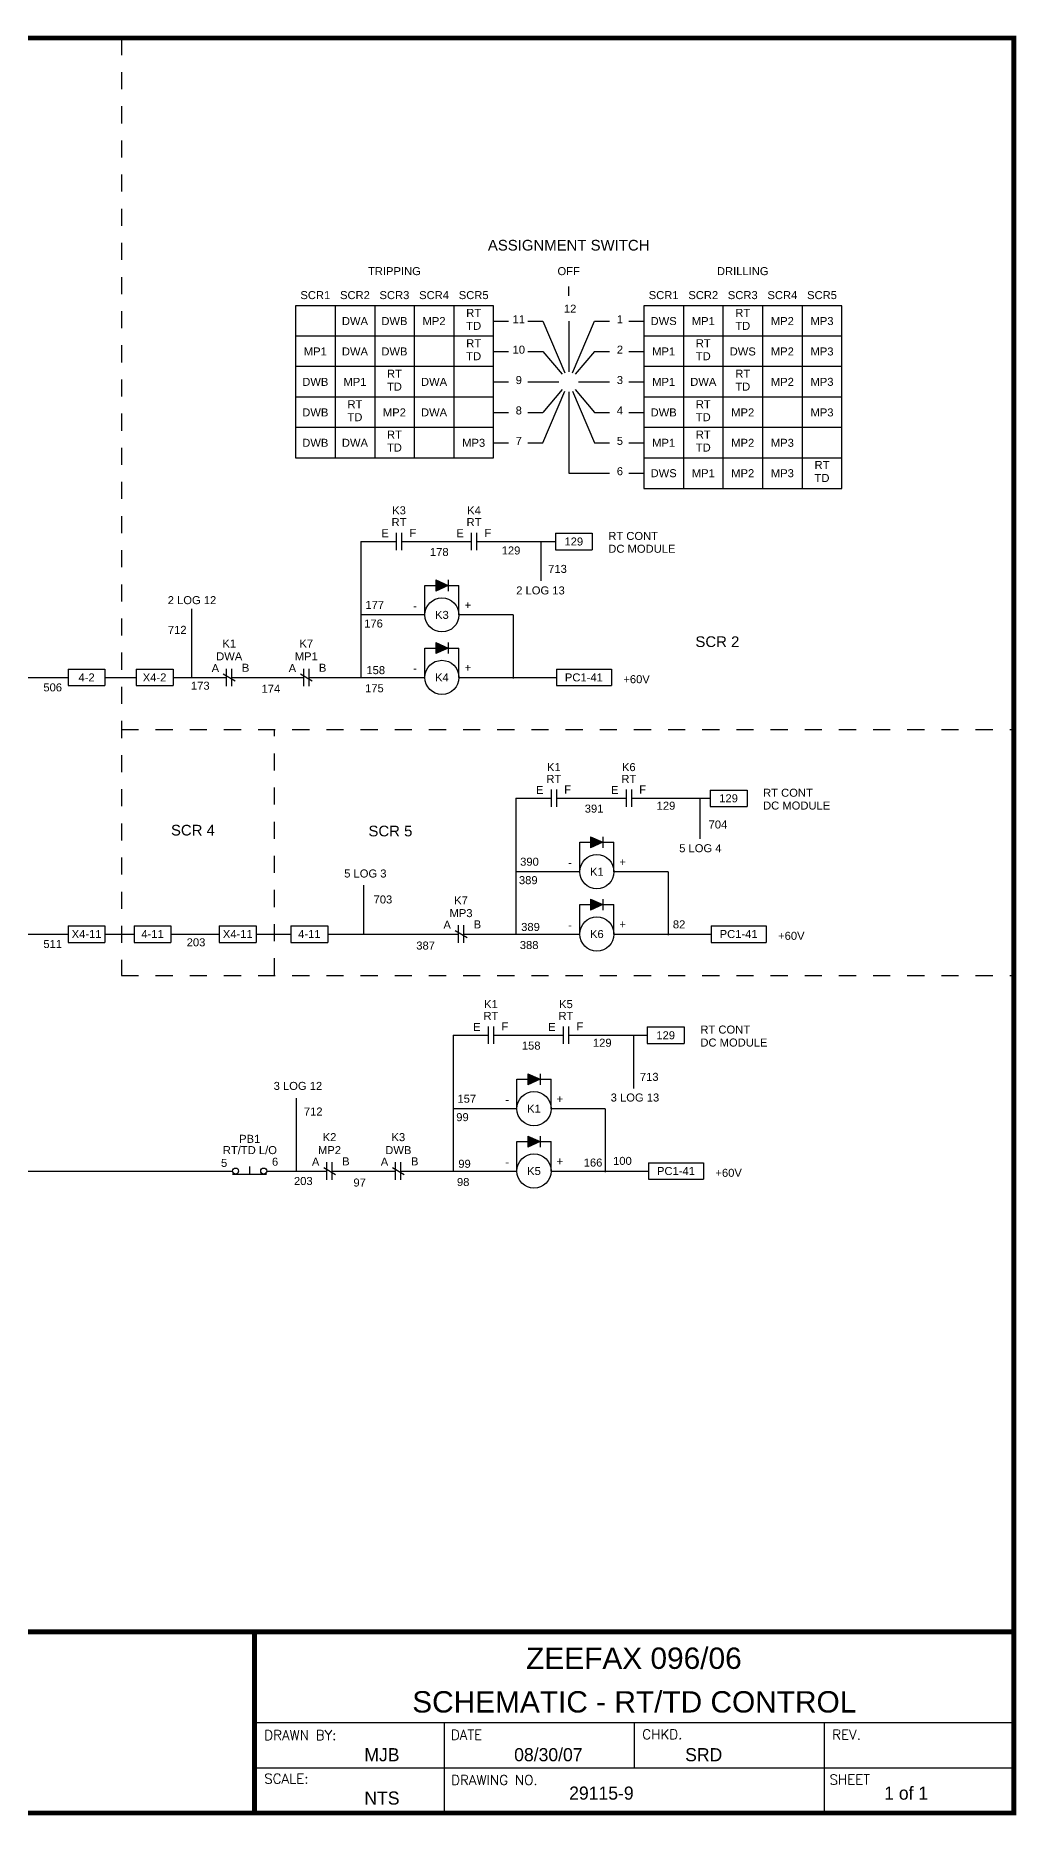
# Model space of a CAD drawing. Extents: x 1.7 to 18.4, y -1.9 to 8.5.
# Drawn here: x 12.67 to 18.41, y -1.94 to 8.49 of the extents above; entities that cross this region are included whole.
import ezdxf
from ezdxf.enums import TextEntityAlignment as Align

# ---------------------------------------------------------------- set-up
doc = ezdxf.new("R2010")
doc.units = 0
doc.header["$MEASUREMENT"] = 0
doc.linetypes.add('DASHED2', pattern=[0.375, 0.25, -0.125])
doc.layers.get('0').update_dxf_attribs({"linetype": 'CONTINUOUS'})
doc.layers.add('DRAWING', color=7, linetype='CONTINUOUS')
doc.styles.add('A1', font='A1.shx')
doc.styles.add('ROMAND', font='ROMAND.shx')
doc.styles.get("Standard").update_dxf_attribs({"font": 'ARIAL.TTF'})

# ---------------------------------------------------------------- blocks, each defined once
blk = doc.blocks.new('npcap')
for p, q in [((0, 0.051), (0, -0.051)), ((0.031, 0.051), (0.031, -0.051))]:
    blk.add_line(p, q)
blk = doc.blocks.new('N_C_contact')
for p, q in [((0.051, 0.031), (-0.051, 0.031)), ((0.051, 0), (-0.051, 0)), ((-0.02, -0.019), (0.02, 0.05))]:
    blk.add_line(p, q)
blk = doc.blocks.new('diode')
blk.add_hatch(color=256).paths.add_polyline_path([(0.072, 0), (0, 0.033), (0, -0.033)])
for p, q in [((0, 0.033), (0.072, 0)), ((0, 0.033), (0, -0.033)), ((0.072, 0), (0, -0.033)), ((0.072, 0.033), (0.072, -0.033))]:
    blk.add_line(p, q)

msp = doc.modelspace()

# ---------------------------------------------------------------- linework, layer by layer
at = {"color": 7}
for p, q in [((13.95, -1.391), (18.395, -1.391)), ((15.061, -1.391), (15.061, -1.922)), ((16.173, -1.391), (16.173, -1.657)), ((17.284, -1.391), (17.284, -1.922)), ((13.95, -1.657), (18.395, -1.657))]:
    msp.add_line(p, q, dxfattribs=at)
at = {"color": 7, "const_width": 0.0288}
msp.add_lwpolyline([(18.395, -1.922), (18.395, 8.474), (1.763, 8.474), (1.763, -1.922)], close=True, dxfattribs=at)
for points in [[(1.763, -0.861), (18.395, -0.861)], [(13.95, -1.922), (13.95, -0.861)]]:
    msp.add_lwpolyline(points, dxfattribs=at)
at = {"layer": 'DRAWING', "color": 7, "linetype": 'DASHED2', "ltscale": 0.25}
for p, q in [((13.171, 8.474), (13.171, 2.984)), ((13.171, 4.424), (18.395, 4.424)), ((14.067, 2.984), (14.067, 4.424)), ((13.171, 2.984), (18.395, 2.984))]:
    msp.add_line(p, q, dxfattribs=at)
at = {"layer": 'DRAWING', "color": 7}
for p, q in [((15.789, 6.964), (15.789, 7.019)), ((14.19, 6.905), (14.19, 6.014)), ((15.349, 6.905), (14.19, 6.905)), ((14.422, 6.905), (14.422, 6.014)), ((14.654, 6.905), (14.654, 6.014)), ((14.885, 6.905), (14.885, 6.014)), ((15.117, 6.905), (15.117, 6.014)), ((15.349, 6.014), (15.349, 6.905)), ((16.229, 6.905), (16.229, 5.836)), ((17.388, 6.905), (16.229, 6.905)), ((16.461, 6.905), (16.461, 5.836)), ((16.692, 6.905), (16.692, 5.836)), ((16.924, 6.905), (16.924, 5.836)), ((17.156, 6.905), (17.156, 5.836)), ((17.388, 5.836), (17.388, 6.905)), ((15.349, 6.816), (15.437, 6.816)), ((15.549, 6.816), (15.637, 6.816)), ((15.637, 6.816), (15.766, 6.513)), ((15.789, 6.816), (15.789, 6.518)), ((15.812, 6.513), (15.941, 6.816)), ((15.941, 6.816), (16.029, 6.816)), ((16.141, 6.816), (16.229, 6.816)), ((15.349, 6.727), (14.19, 6.727)), ((17.388, 6.727), (16.229, 6.727)), ((15.349, 6.638), (15.437, 6.638)), ((15.549, 6.638), (15.637, 6.638)), ((15.637, 6.638), (15.751, 6.504)), ((15.941, 6.638), (15.827, 6.504)), ((15.941, 6.638), (16.029, 6.638)), ((16.141, 6.638), (16.229, 6.638)), ((15.349, 6.549), (14.19, 6.549)), ((17.388, 6.549), (16.229, 6.549)), ((15.349, 6.37), (14.19, 6.37)), ((15.349, 6.46), (15.437, 6.46)), ((15.549, 6.46), (15.731, 6.46)), ((15.751, 6.415), (15.637, 6.281)), ((15.637, 6.103), (15.766, 6.406)), ((15.789, 6.402), (15.789, 5.925)), ((15.812, 6.406), (15.941, 6.103)), ((15.827, 6.415), (15.941, 6.281)), ((15.847, 6.46), (16.029, 6.46)), ((16.141, 6.46), (16.229, 6.46)), ((17.388, 6.37), (16.229, 6.37)), ((15.349, 6.281), (15.437, 6.281)), ((15.549, 6.281), (15.637, 6.281)), ((15.941, 6.281), (16.029, 6.281)), ((16.141, 6.281), (16.229, 6.281)), ((15.349, 6.192), (14.19, 6.192)), ((17.388, 6.192), (16.229, 6.192)), ((15.349, 6.103), (15.437, 6.103)), ((15.549, 6.103), (15.637, 6.103)), ((15.941, 6.103), (16.029, 6.103)), ((16.141, 6.103), (16.229, 6.103)), ((14.19, 6.014), (15.349, 6.014)), ((16.229, 6.014), (17.388, 6.014)), ((15.789, 5.925), (16.029, 5.925)), ((16.141, 5.925), (16.229, 5.925)), ((16.229, 5.836), (17.388, 5.836)), ((15.711, 5.573), (15.711, 5.476)), ((15.711, 5.573), (15.927, 5.573)), ((15.927, 5.573), (15.927, 5.476)), ((14.573, 5.525), (14.573, 4.729)), ((14.573, 5.525), (14.779, 5.525)), ((14.811, 5.525), (15.218, 5.525)), ((15.25, 5.525), (15.711, 5.525)), ((15.627, 5.522), (15.627, 5.294)), ((15.711, 5.476), (15.927, 5.476)), ((14.947, 5.095), (14.947, 5.267)), ((14.947, 5.267), (15.147, 5.267)), ((15.147, 5.095), (15.147, 5.267)), ((13.583, 4.73), (13.583, 5.131)), ((14.947, 5.095), (14.573, 5.095)), ((15.465, 5.095), (15.147, 5.095)), ((15.465, 5.095), (15.465, 4.723)), ((14.947, 4.729), (14.947, 4.901)), ((14.947, 4.901), (15.147, 4.901)), ((15.147, 4.729), (15.147, 4.901)), ((12.555, 4.729), (12.859, 4.729)), ((12.859, 4.777), (13.074, 4.777)), ((12.859, 4.777), (12.859, 4.681)), ((13.074, 4.777), (13.074, 4.681)), ((13.074, 4.729), (13.257, 4.729)), ((13.257, 4.777), (13.473, 4.777)), ((13.257, 4.777), (13.257, 4.681)), ((13.473, 4.777), (13.473, 4.681)), ((13.473, 4.729), (13.786, 4.729)), ((13.818, 4.729), (14.238, 4.729)), ((14.269, 4.729), (14.947, 4.729)), ((15.147, 4.729), (15.717, 4.729)), ((15.717, 4.777), (16.039, 4.777)), ((15.717, 4.777), (15.717, 4.681)), ((16.039, 4.777), (16.039, 4.681)), ((12.859, 4.681), (13.074, 4.681)), ((13.257, 4.681), (13.473, 4.681)), ((15.717, 4.681), (16.039, 4.681)), ((16.617, 4.069), (16.617, 3.973)), ((16.617, 4.069), (16.833, 4.069)), ((16.833, 4.069), (16.833, 3.973)), ((15.48, 4.021), (15.48, 3.226)), ((15.48, 4.021), (15.686, 4.021)), ((15.717, 4.021), (16.125, 4.021)), ((16.156, 4.021), (16.617, 4.021)), ((16.557, 4.017), (16.557, 3.783)), ((16.617, 3.973), (16.833, 3.973)), ((15.854, 3.763), (16.054, 3.763)), ((15.854, 3.591), (15.854, 3.763)), ((16.054, 3.591), (16.054, 3.763)), ((15.854, 3.591), (15.48, 3.591)), ((16.371, 3.591), (16.054, 3.591)), ((16.371, 3.591), (16.371, 3.219)), ((14.59, 3.228), (14.59, 3.512)), ((15.854, 3.398), (16.054, 3.398)), ((15.854, 3.226), (15.854, 3.398)), ((16.054, 3.226), (16.054, 3.398)), ((12.859, 3.274), (12.859, 3.177)), ((12.859, 3.274), (13.074, 3.274)), ((13.074, 3.274), (13.074, 3.177)), ((13.245, 3.274), (13.461, 3.274)), ((13.245, 3.274), (13.245, 3.177)), ((13.461, 3.274), (13.461, 3.177)), ((13.744, 3.274), (13.96, 3.274)), ((13.744, 3.274), (13.744, 3.177)), ((13.96, 3.274), (13.96, 3.177)), ((14.163, 3.274), (14.163, 3.177)), ((14.163, 3.274), (14.379, 3.274)), ((14.379, 3.274), (14.379, 3.177)), ((16.623, 3.274), (16.623, 3.177)), ((16.623, 3.274), (16.945, 3.274)), ((16.945, 3.274), (16.945, 3.177)), ((12.555, 3.226), (12.859, 3.226)), ((12.859, 3.177), (13.074, 3.177)), ((13.074, 3.226), (13.245, 3.226)), ((13.245, 3.177), (13.461, 3.177)), ((13.461, 3.226), (13.744, 3.226)), ((13.744, 3.177), (13.96, 3.177)), ((13.96, 3.226), (14.163, 3.226)), ((14.163, 3.177), (14.379, 3.177)), ((14.379, 3.226), (14.739, 3.226)), ((14.724, 3.226), (15.144, 3.226)), ((15.175, 3.226), (15.854, 3.226)), ((16.054, 3.226), (16.623, 3.226)), ((16.623, 3.177), (16.945, 3.177)), ((15.112, 2.633), (15.112, 1.838)), ((15.112, 2.633), (15.318, 2.633)), ((15.349, 2.633), (15.757, 2.633)), ((15.788, 2.633), (16.249, 2.633)), ((16.168, 2.635), (16.168, 2.321)), ((16.249, 2.682), (16.465, 2.682)), ((16.249, 2.682), (16.249, 2.585)), ((16.465, 2.682), (16.465, 2.585)), ((16.249, 2.585), (16.465, 2.585)), ((15.486, 2.375), (15.686, 2.375)), ((15.486, 2.203), (15.486, 2.375)), ((15.686, 2.203), (15.686, 2.375)), ((14.195, 1.84), (14.195, 2.265)), ((15.486, 2.203), (15.112, 2.203)), ((16.003, 2.203), (15.686, 2.203)), ((16.003, 2.203), (16.003, 1.832)), ((15.486, 2.01), (15.686, 2.01)), ((15.486, 1.838), (15.486, 2.01)), ((15.686, 1.838), (15.686, 2.01)), ((16.256, 1.886), (16.578, 1.886)), ((16.256, 1.886), (16.256, 1.79)), ((16.578, 1.886), (16.578, 1.79)), ((12.071, 1.838), (13.822, 1.838)), ((13.822, 1.82), (14.021, 1.82)), ((13.922, 1.82), (13.922, 1.864)), ((14.021, 1.838), (14.374, 1.838)), ((14.405, 1.838), (14.776, 1.838)), ((14.807, 1.838), (15.486, 1.838)), ((15.686, 1.838), (16.256, 1.838)), ((16.256, 1.79), (16.578, 1.79))]:
    msp.add_line(p, q, dxfattribs=at)
for centre, radius in [((15.047, 5.095), 0.1), ((15.047, 4.729), 0.1), ((15.954, 3.591), 0.1), ((15.954, 3.226), 0.1), ((15.586, 2.203), 0.1), ((15.586, 1.838), 0.1), ((13.839, 1.838), 0.0176), ((14.004, 1.838), 0.0176)]:
    msp.add_circle(centre, radius, dxfattribs=at)

# ---------------------------------------------------------------- block references
for name, p in [('npcap', (14.779, 5.525)), ('npcap', (15.218, 5.525)), ('diode', (15.011, 5.267)), ('diode', (15.011, 4.901)), ('npcap', (15.686, 4.021)), ('npcap', (16.125, 4.021)), ('diode', (15.917, 3.763)), ('diode', (15.917, 3.398)), ('npcap', (15.318, 2.633)), ('npcap', (15.757, 2.633)), ('diode', (15.55, 2.375)), ('diode', (15.55, 2.01))]:
    msp.add_blockref(name, p, dxfattribs=at)
at = {"layer": 'DRAWING', "color": 7, "rotation": 270}
for p in [(13.786, 4.729), (14.238, 4.729), (15.144, 3.226), (14.374, 1.838), (14.776, 1.838)]:
    msp.add_blockref('N_C_contact', p, dxfattribs=at)

# ---------------------------------------------------------------- texts
at = {"color": 7}
for s, height, style, p in [('DRAWN BY:', 0.0576, 'ROMAND', (14.007, -1.495)), ('DATE', 0.0576, 'ROMAND', (15.1, -1.493)), ('CHKD.', 0.0576, 'ROMAND', (16.22, -1.49)), ('REV.', 0.0576, 'ROMAND', (17.332, -1.492)), ('MJB', 0.0769, 'A1', (14.593, -1.619)), ('08/30/07', 0.0769, 'A1', (15.47, -1.619)), ('SRD', 0.0769, 'A1', (16.471, -1.619)), ('SCALE:', 0.0576, 'ROMAND', (14.007, -1.75)), ('DRAWING NO.', 0.05763, 'ROMAND', (15.101, -1.758)), ('29115-9', 0.0769, 'A1', (15.792, -1.844)), ('SHEET', 0.0576, 'ROMAND', (17.316, -1.755)), ('1 of 1', 0.0769, 'A1', (17.636, -1.844)), ('NTS', 0.0769, 'A1', (14.593, -1.873))]:
    msp.add_text(s, height=height, dxfattribs=dict(at, style=style)).set_placement(p)
at = {"layer": 'DRAWING', "color": 7}
for s, height, p in [('ASSIGNMENT SWITCH', 0.0625, (15.789, 7.229)), ('TRIPPING', 0.0469, (14.769, 7.085)), ('OFF', 0.0469, (15.789, 7.085)), ('DRILLING', 0.0469, (16.808, 7.085)), ('11', 0.0469, (15.497, 6.803)), ('1', 0.0469, (16.089, 6.803)), ('10', 0.0469, (15.497, 6.625)), ('2', 0.0469, (16.089, 6.625)), ('9', 0.0469, (15.497, 6.447)), ('3', 0.0469, (16.089, 6.447)), ('8', 0.0469, (15.497, 6.269)), ('4', 0.0469, (16.089, 6.269)), ('7', 0.0469, (15.497, 6.091)), ('5', 0.0469, (16.089, 6.091)), ('6', 0.0469, (16.089, 5.913)), ('RT', 0.0469, (14.796, 5.615)), ('K3', 0.0469, (14.796, 5.684)), ('RT', 0.0469, (15.235, 5.615)), ('K4', 0.0469, (15.235, 5.684)), ('K1', 0.0469, (13.802, 4.904)), ('K7', 0.0469, (14.253, 4.904)), ('DWA', 0.0469, (13.802, 4.829)), ('MP1', 0.0469, (14.253, 4.829)), ('K1', 0.0469, (15.702, 4.18)), ('K6', 0.0469, (16.141, 4.18)), ('RT', 0.0469, (15.702, 4.111)), ('RT', 0.0469, (16.141, 4.111)), ('K7', 0.0469, (15.159, 3.4)), ('MP3', 0.0469, (15.159, 3.325)), ('K1', 0.0469, (15.334, 2.792)), ('K5', 0.0469, (15.773, 2.792)), ('RT', 0.0469, (15.334, 2.723)), ('RT', 0.0469, (15.773, 2.723)), ('RT/TD L/O', 0.0469, (13.923, 1.937)), ('PB1', 0.0469, (13.922, 2.003)), ('MP2', 0.0469, (14.389, 1.937)), ('K2', 0.0469, (14.389, 2.013)), ('DWB', 0.0469, (14.792, 1.937)), ('K3', 0.0469, (14.792, 2.013))]:
    msp.add_text(s, height=height, dxfattribs=at).set_placement(p, align=Align.CENTER)
for s, p in [('SCR1', (14.306, 6.968)), ('SCR2', (14.538, 6.968)), ('SCR3', (14.769, 6.968)), ('SCR4', (15.001, 6.968)), ('SCR5', (15.233, 6.968)), ('SCR1', (16.345, 6.968)), ('SCR2', (16.577, 6.968)), ('SCR3', (16.808, 6.968)), ('SCR4', (17.04, 6.968)), ('SCR5', (17.272, 6.968)), ('RT', (15.233, 6.864)), ('RT', (16.808, 6.864)), ('DWA', (14.538, 6.816)), ('DWB', (14.769, 6.816)), ('MP2', (15.001, 6.816)), ('TD', (15.233, 6.788)), ('DWS', (16.345, 6.816)), ('MP1', (16.577, 6.816)), ('TD', (16.808, 6.788)), ('MP2', (17.04, 6.816)), ('MP3', (17.272, 6.816)), ('RT', (15.233, 6.686)), ('RT', (16.577, 6.686)), ('MP1', (14.306, 6.638)), ('DWA', (14.538, 6.638)), ('DWB', (14.769, 6.638)), ('TD', (15.233, 6.61)), ('MP1', (16.345, 6.638)), ('TD', (16.577, 6.61)), ('DWS', (16.808, 6.638)), ('MP2', (17.04, 6.638)), ('MP3', (17.272, 6.638)), ('DWB', (14.306, 6.46)), ('MP1', (14.538, 6.46)), ('RT', (14.769, 6.508)), ('DWA', (15.001, 6.46)), ('MP1', (16.345, 6.46)), ('DWA', (16.577, 6.46)), ('RT', (16.808, 6.508)), ('MP2', (17.04, 6.46)), ('MP3', (17.272, 6.46)), ('TD', (14.769, 6.432)), ('TD', (16.808, 6.432)), ('DWB', (14.306, 6.281)), ('TD', (14.538, 6.253)), ('RT', (14.538, 6.329)), ('MP2', (14.769, 6.281)), ('DWA', (15.001, 6.281)), ('DWB', (16.345, 6.281)), ('TD', (16.577, 6.253)), ('RT', (16.577, 6.329)), ('MP2', (16.808, 6.281)), ('MP3', (17.272, 6.281)), ('RT', (14.769, 6.151)), ('RT', (16.577, 6.151)), ('DWB', (14.306, 6.103)), ('DWA', (14.538, 6.103)), ('TD', (14.769, 6.075)), ('MP3', (15.233, 6.103)), ('MP1', (16.345, 6.103)), ('TD', (16.577, 6.075)), ('MP2', (16.808, 6.103)), ('MP3', (17.04, 6.103)), ('DWS', (16.345, 5.925)), ('MP1', (16.577, 5.925)), ('MP2', (16.808, 5.925)), ('MP3', (17.04, 5.925)), ('RT', (17.272, 5.973)), ('TD', (17.272, 5.897)), ('129', (15.819, 5.525)), ('K3', (15.047, 5.095)), ('4-2', (12.967, 4.729)), ('X4-2', (13.365, 4.729)), ('K4', (15.047, 4.729)), ('PC1-41', (15.878, 4.729)), ('129', (16.725, 4.021)), ('K1', (15.954, 3.591)), ('X4-11', (12.967, 3.226)), ('4-11', (13.353, 3.226)), ('X4-11', (13.852, 3.226)), ('4-11', (14.271, 3.226)), ('K6', (15.954, 3.226)), ('PC1-41', (16.784, 3.226)), ('129', (16.357, 2.633)), ('K1', (15.586, 2.203)), ('K5', (15.586, 1.838)), ('PC1-41', (16.417, 1.838))]:
    msp.add_text(s, height=0.0469, dxfattribs=at).set_placement(p, align=Align.MIDDLE_CENTER)
for s, height, p in [('12', 0.0469, (15.761, 6.865)), ('E', 0.0469, (14.692, 5.55)), ('F', 0.0469, (14.857, 5.552)), ('E', 0.0469, (15.131, 5.55)), ('F', 0.0469, (15.296, 5.552)), ('RT CONT', 0.0469, (16.021, 5.534)), ('178', 0.0469, (14.977, 5.44)), ('129', 0.0469, (15.397, 5.449)), ('DC MODULE', 0.0469, (16.021, 5.459)), ('713', 0.0469, (15.669, 5.341)), ('2 LOG 13', 0.0469, (15.482, 5.215)), ('2 LOG 12', 0.0469, (13.442, 5.158)), ('177', 0.0469, (14.599, 5.13)), ('-', 0.0469, (14.879, 5.124)), ('+', 0.0469, (15.18, 5.129)), ('712', 0.0469, (13.443, 4.984)), ('176', 0.0469, (14.592, 5.021)), ('SCR 2', 0.0625, (16.531, 4.907)), ('A', 0.0469, (13.699, 4.76)), ('B', 0.0469, (13.876, 4.762)), ('A', 0.0469, (14.15, 4.76)), ('B', 0.0469, (14.327, 4.762)), ('158', 0.0469, (14.605, 4.748)), ('+', 0.0469, (15.18, 4.763)), ('506', 0.0469, (12.714, 4.647)), ('173', 0.0469, (13.578, 4.657)), ('-', 0.0469, (14.879, 4.759)), ('+60V', 0.0469, (16.109, 4.695)), ('174', 0.0469, (13.991, 4.639)), ('175', 0.0469, (14.597, 4.642)), ('E', 0.0469, (15.598, 4.046)), ('F', 0.0469, (15.763, 4.049)), ('E', 0.0469, (16.037, 4.046)), ('F', 0.0469, (16.202, 4.049)), ('RT CONT', 0.0469, (16.927, 4.03)), ('391', 0.0469, (15.883, 3.937)), ('129', 0.0469, (16.304, 3.954)), ('DC MODULE', 0.0469, (16.927, 3.955)), ('SCR 4', 0.0625, (13.461, 3.803)), ('SCR 5', 0.0625, (14.617, 3.798)), ('704', 0.0469, (16.608, 3.844)), ('5 LOG 4', 0.0469, (16.436, 3.705)), ('390', 0.0469, (15.505, 3.626)), ('+', 0.0469, (16.086, 3.625)), ('5 LOG 3', 0.0469, (14.475, 3.557)), ('389', 0.0469, (15.498, 3.518)), ('-', 0.0469, (15.786, 3.621)), ('703', 0.0469, (14.647, 3.405)), ('A', 0.0469, (15.056, 3.257)), ('B', 0.0469, (15.233, 3.259)), ('389', 0.0469, (15.511, 3.244)), ('-', 0.0469, (15.786, 3.255)), ('+', 0.0469, (16.086, 3.26)), ('82', 0.0469, (16.399, 3.259)), ('+60V', 0.0469, (17.015, 3.192)), ('511', 0.0469, (12.714, 3.144)), ('203', 0.0469, (13.553, 3.154)), ('387', 0.0469, (14.897, 3.135)), ('388', 0.0469, (15.503, 3.138)), ('E', 0.0469, (15.23, 2.658)), ('F', 0.0469, (15.396, 2.661)), ('E', 0.0469, (15.669, 2.658)), ('F', 0.0469, (15.835, 2.661)), ('129', 0.0469, (15.931, 2.566)), ('RT CONT', 0.0469, (16.56, 2.643)), ('DC MODULE', 0.0469, (16.56, 2.567)), ('158', 0.0469, (15.515, 2.549)), ('713', 0.0469, (16.206, 2.366)), ('3 LOG 12', 0.0469, (14.062, 2.313)), ('712', 0.0469, (14.239, 2.163)), ('157', 0.0469, (15.138, 2.238)), ('-', 0.0469, (15.418, 2.233)), ('+', 0.0469, (15.718, 2.237)), ('3 LOG 13', 0.0469, (16.035, 2.245)), ('99', 0.0469, (15.131, 2.13)), ('5', 0.0469, (13.754, 1.862)), ('6', 0.0469, (14.052, 1.869)), ('A', 0.0469, (14.286, 1.869)), ('B', 0.0469, (14.463, 1.871)), ('A', 0.0469, (14.689, 1.869)), ('B', 0.0469, (14.866, 1.871)), ('99', 0.0469, (15.143, 1.857)), ('-', 0.0469, (15.418, 1.867)), ('+', 0.0469, (15.718, 1.872)), ('166', 0.0469, (15.877, 1.864)), ('100', 0.0469, (16.049, 1.874)), ('203', 0.0469, (14.181, 1.756)), ('97', 0.0469, (14.529, 1.747)), ('98', 0.0469, (15.135, 1.75)), ('+60V', 0.0469, (16.648, 1.804))]:
    msp.add_text(s, height=height, dxfattribs=at).set_placement(p)
at = {"layer": 'DRAWING', "color": 7, "linetype": 'ByBlock'}
msp.add_text('ZEEFAX 096/06', height=0.125, dxfattribs=at).set_placement((16.171, -1.078), align=Align.CENTER)
msp.add_text('SCHEMATIC - RT/TD CONTROL', height=0.125, dxfattribs=at).set_placement((16.173, -1.271), align=Align.MIDDLE_CENTER)

doc.saveas('drawing.dxf')
